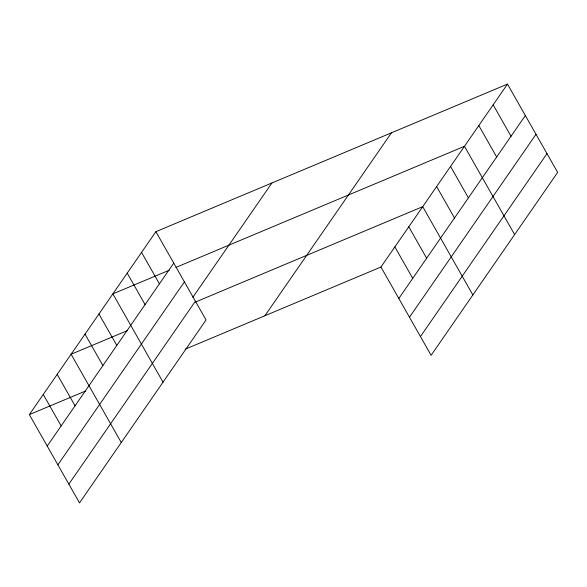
<?xml version="1.0" encoding="UTF-8"?>
<svg xmlns="http://www.w3.org/2000/svg" width="587" height="587" viewBox="0 0 587 587"><rect width="100%" height="100%" fill="white"/><g stroke="black" fill="none" stroke-linecap="round" stroke-linejoin="round"><path stroke-width="0.88" d="M155.893 231.682L206.052 319.974L79.509 502.898L29.35 414.605L155.893 231.682L507.491 84.102L557.65 172.395L431.107 355.318L380.948 267.026L507.491 84.102M47.209 446.047L173.752 263.123M57.871 464.809L184.413 281.885M192.807 297.345L271.92 182.983M68.848 484.143L195.39 301.212M264.92 315.725L391.463 132.801M398.815 298.467L525.35 115.536M409.469 317.229L536.012 134.298M420.453 336.556L546.989 153.633M169.203 270.233L112.865 293.874L163.025 382.166M175.924 267.408L464.471 146.295L514.623 234.587M127.445 330.598L71.108 354.24L121.267 442.532M195.442 302.056L422.713 206.661L472.865 294.953M29.35 414.605L85.68 390.964M185.228 349.177L380.948 267.026M493.153 104.831L511.013 136.272M478.809 125.559L496.668 157M450.552 166.415L468.411 197.856M436.633 186.541L454.492 217.975M408.787 226.78L426.654 258.221M394.868 246.907L412.734 278.341M141.548 252.417L159.415 283.851M127.21 273.146L145.07 304.587M98.946 314.001L116.806 345.442M85.027 334.12L102.886 365.562M57.188 374.367L75.048 405.808M43.269 394.486L61.129 425.927"/></g></svg>
